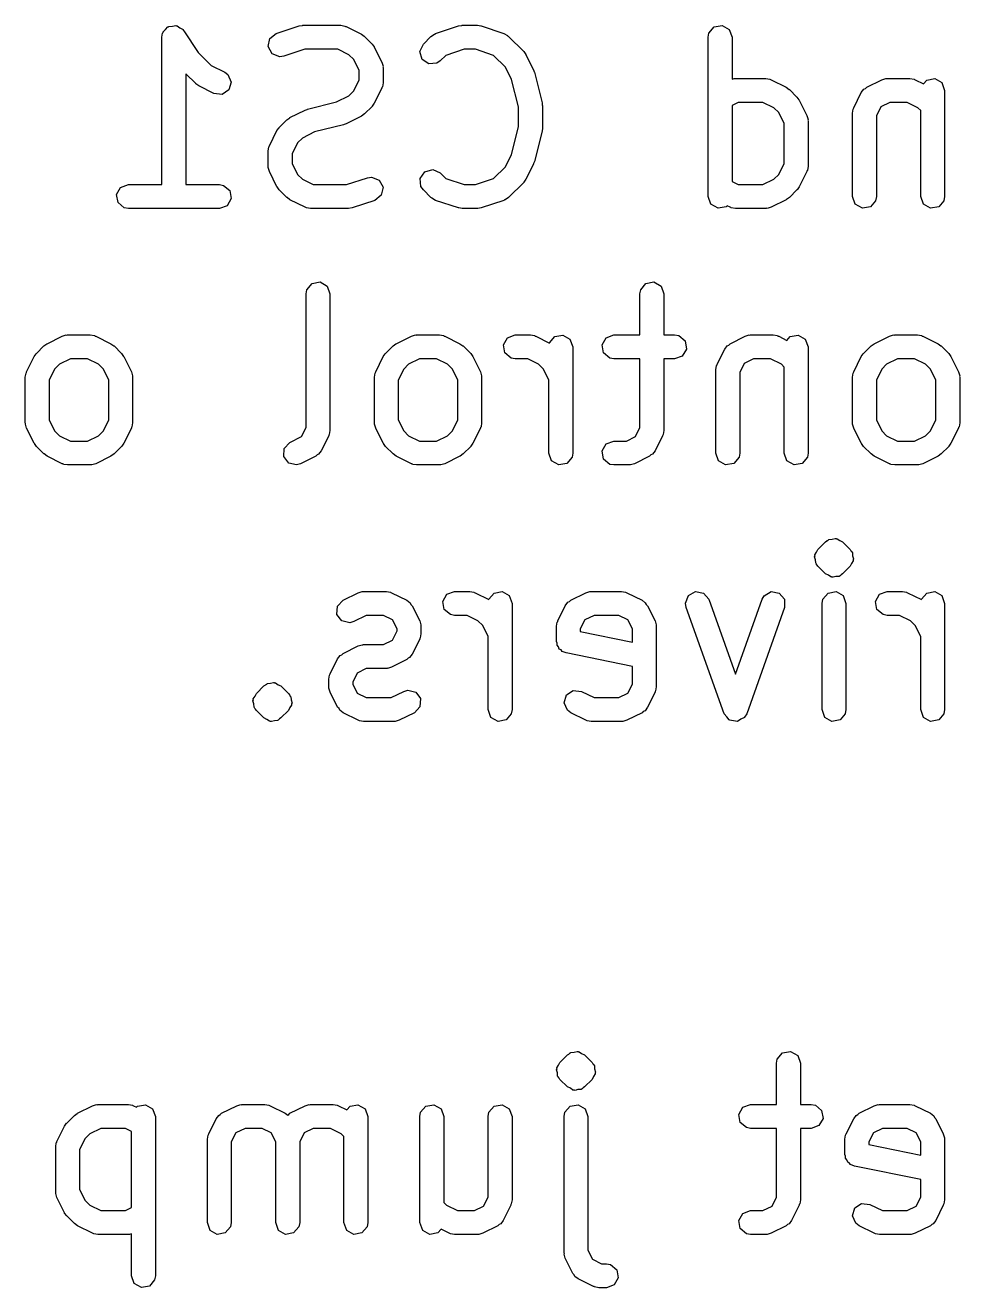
# Model space of a CAD drawing. Extents: x 127.8 to 175.4, y -127 to -66.7.
# Drawn here: x 154.22 to 160.08, y -112.84 to -104.92 of the extents above; entities that cross this region are included whole.
import ezdxf

# ---------------------------------------------------------------- set-up
doc = ezdxf.new("R2010")
doc.units = 0
doc.layers.add('BLACK', color=7, linetype='CONTINUOUS')

msp = doc.modelspace()

# ---------------------------------------------------------------- linework, layer by layer
at = {"layer": 'BLACK', "linetype": 'CONTINUOUS'}
for p, q in [((155.074, -104.993), (155.079, -104.968)), ((155.079, -104.968), (155.082, -104.964)), ((155.082, -104.96), (155.098, -104.945)), ((155.082, -104.964), (155.082, -104.96)), ((155.098, -104.945), (155.112, -104.928)), ((155.112, -104.928), (155.116, -104.928)), ((155.116, -104.928), (155.119, -104.925)), ((155.119, -104.925), (155.141, -104.923)), ((155.141, -104.923), (155.162, -104.919)), ((155.162, -104.919), (155.166, -104.922)), ((155.166, -104.922), (155.17, -104.921)), ((155.17, -104.921), (155.188, -104.934)), ((155.188, -104.934), (155.207, -104.945)), ((155.207, -104.945), (155.208, -104.949)), ((155.208, -104.949), (155.212, -104.952)), ((155.212, -104.952), (155.303, -105.088)), ((155.752, -105.002), (155.792, -104.97)), ((155.792, -104.97), (155.935, -104.922)), ((155.935, -104.922), (155.957, -104.919)), ((155.957, -104.919), (155.959, -104.918)), ((155.959, -104.918), (156.197, -104.918)), ((156.197, -104.918), (156.223, -104.923)), ((156.223, -104.923), (156.226, -104.926)), ((156.226, -104.926), (156.23, -104.926)), ((156.23, -104.926), (156.326, -104.974)), ((156.326, -104.974), (156.344, -104.987)), ((156.344, -104.987), (156.345, -104.988)), ((156.345, -104.988), (156.393, -105.036)), ((156.715, -105.036), (156.763, -104.988)), ((156.763, -104.988), (156.784, -104.973)), ((156.784, -104.973), (156.789, -104.973)), ((156.789, -104.973), (156.792, -104.97)), ((156.792, -104.97), (156.935, -104.922)), ((156.935, -104.922), (156.957, -104.919)), ((156.957, -104.919), (156.959, -104.918)), ((156.959, -104.918), (157.054, -104.918)), ((157.054, -104.918), (157.076, -104.922)), ((157.076, -104.922), (157.078, -104.922)), ((157.078, -104.922), (157.221, -104.97)), ((157.221, -104.97), (157.244, -104.982)), ((157.244, -104.982), (157.246, -104.986)), ((157.246, -104.986), (157.25, -104.988)), ((157.25, -104.988), (157.345, -105.083)), ((158.503, -104.993), (158.507, -104.968)), ((158.507, -104.968), (158.54, -104.928)), ((158.54, -104.928), (158.591, -104.919)), ((158.591, -104.919), (158.635, -104.945)), ((158.635, -104.945), (158.653, -104.993)), ((155.074, -105.918), (155.074, -104.993)), ((155.742, -105.052), (155.752, -105.002)), ((155.766, -105.097), (155.742, -105.052)), ((155.971, -105.068), (155.84, -105.112)), ((156.179, -105.068), (155.971, -105.068)), ((156.248, -105.103), (156.179, -105.068)), ((156.393, -105.036), (156.406, -105.054)), ((156.406, -105.054), (156.407, -105.055)), ((156.407, -105.055), (156.454, -105.15)), ((156.694, -105.082), (156.715, -105.036)), ((156.971, -105.068), (156.856, -105.107)), ((157.042, -105.068), (156.971, -105.068)), ((157.156, -105.107), (157.042, -105.068)), ((158.503, -105.993), (158.503, -104.993)), ((158.653, -104.993), (158.653, -105.256)), ((155.303, -105.088), (155.384, -105.17)), ((155.814, -105.116), (155.766, -105.097)), ((155.84, -105.112), (155.814, -105.116)), ((156.278, -105.133), (156.248, -105.103)), ((156.312, -105.202), (156.278, -105.133)), ((156.454, -105.15), (156.462, -105.175)), ((156.707, -105.132), (156.694, -105.082)), ((156.749, -105.161), (156.707, -105.132)), ((156.821, -105.142), (156.8, -105.157)), ((156.856, -105.107), (156.821, -105.142)), ((157.23, -105.181), (157.156, -105.107)), ((157.345, -105.083), (157.358, -105.102)), ((157.358, -105.102), (157.359, -105.103)), ((157.359, -105.103), (157.407, -105.198)), ((155.287, -105.284), (155.224, -105.222)), ((155.224, -105.222), (155.224, -105.918)), ((155.384, -105.17), (155.469, -105.212)), ((155.469, -105.212), (155.489, -105.228)), ((155.489, -105.228), (155.51, -105.275)), ((156.312, -105.261), (156.312, -105.202)), ((156.462, -105.175), (156.461, -105.18)), ((156.461, -105.18), (156.462, -105.184)), ((156.462, -105.184), (156.462, -105.279)), ((156.8, -105.157), (156.749, -105.161)), ((157.269, -105.258), (157.23, -105.181)), ((157.407, -105.198), (157.411, -105.21)), ((157.411, -105.21), (157.413, -105.213)), ((157.413, -105.213), (157.46, -105.404)), ((155.288, -105.285), (155.287, -105.284)), ((155.306, -105.299), (155.288, -105.285)), ((155.401, -105.346), (155.306, -105.299)), ((155.51, -105.275), (155.495, -105.324)), ((156.278, -105.33), (156.312, -105.261)), ((156.455, -105.308), (156.454, -105.313)), ((156.458, -105.305), (156.455, -105.308)), ((156.462, -105.279), (156.458, -105.305)), ((157.312, -105.431), (157.269, -105.258)), ((158.653, -105.256), (158.665, -105.252)), ((158.665, -105.252), (158.669, -105.253)), ((158.669, -105.253), (158.673, -105.252)), ((158.673, -105.252), (158.864, -105.252)), ((158.864, -105.252), (158.889, -105.256)), ((158.889, -105.256), (158.893, -105.259)), ((158.893, -105.259), (158.897, -105.26)), ((158.897, -105.26), (158.992, -105.307)), ((158.992, -105.307), (159.01, -105.321)), ((159.489, -105.315), (159.497, -105.307)), ((159.497, -105.307), (159.592, -105.26)), ((159.592, -105.26), (159.617, -105.252)), ((159.617, -105.252), (159.621, -105.253)), ((159.621, -105.253), (159.625, -105.252)), ((159.625, -105.252), (159.768, -105.252)), ((159.768, -105.252), (159.794, -105.256)), ((159.794, -105.256), (159.797, -105.259)), ((159.797, -105.259), (159.802, -105.26)), ((159.802, -105.26), (159.854, -105.286)), ((159.854, -105.286), (159.874, -105.262)), ((159.874, -105.262), (159.924, -105.253)), ((159.924, -105.253), (159.969, -105.278)), ((159.969, -105.278), (159.986, -105.327)), ((155.452, -105.352), (155.401, -105.346)), ((155.495, -105.324), (155.452, -105.352)), ((156.171, -105.399), (156.248, -105.36)), ((156.248, -105.36), (156.278, -105.33)), ((156.454, -105.313), (156.407, -105.408)), ((159.01, -105.321), (159.012, -105.321)), ((159.012, -105.321), (159.059, -105.369)), ((159.059, -105.369), (159.072, -105.387)), ((159.072, -105.387), (159.073, -105.388)), ((159.073, -105.388), (159.121, -105.484)), ((159.416, -105.436), (159.463, -105.341)), ((159.463, -105.341), (159.479, -105.32)), ((159.479, -105.32), (159.489, -105.315)), ((159.986, -105.327), (159.986, -105.993)), ((155.878, -105.498), (155.973, -105.45)), ((155.973, -105.45), (155.985, -105.446)), ((155.985, -105.446), (155.988, -105.444)), ((155.988, -105.444), (156.171, -105.399)), ((156.393, -105.427), (156.345, -105.475)), ((156.407, -105.408), (156.393, -105.426)), ((156.393, -105.426), (156.393, -105.427)), ((157.312, -105.556), (157.312, -105.431)), ((157.46, -105.404), (157.461, -105.419)), ((157.461, -105.419), (157.462, -105.422)), ((157.462, -105.422), (157.462, -105.565)), ((158.691, -105.402), (158.653, -105.421)), ((158.653, -105.421), (158.653, -105.899)), ((158.846, -105.402), (158.691, -105.402)), ((158.914, -105.436), (158.846, -105.402)), ((158.945, -105.466), (158.914, -105.436)), ((158.979, -105.535), (158.945, -105.466)), ((159.408, -105.47), (159.412, -105.444)), ((159.412, -105.444), (159.415, -105.44)), ((159.415, -105.44), (159.416, -105.436)), ((159.586, -105.43), (159.558, -105.487)), ((159.643, -105.402), (159.586, -105.43)), ((159.751, -105.402), (159.643, -105.402)), ((159.819, -105.436), (159.751, -105.402)), ((159.836, -105.453), (159.819, -105.436)), ((159.836, -105.993), (159.836, -105.453)), ((155.811, -105.559), (155.858, -105.512)), ((155.858, -105.512), (155.877, -105.499)), ((155.877, -105.499), (155.878, -105.498)), ((156.215, -105.542), (156.033, -105.588)), ((156.218, -105.54), (156.215, -105.542)), ((156.23, -105.537), (156.218, -105.54)), ((156.326, -105.489), (156.23, -105.537)), ((156.327, -105.488), (156.326, -105.489)), ((156.345, -105.475), (156.327, -105.488)), ((158.979, -105.785), (158.979, -105.535)), ((159.121, -105.484), (159.129, -105.509)), ((159.129, -105.509), (159.127, -105.513)), ((159.127, -105.513), (159.129, -105.517)), ((159.129, -105.517), (159.129, -105.803)), ((159.408, -105.993), (159.408, -105.47)), ((159.558, -105.487), (159.558, -105.993)), ((155.749, -105.674), (155.796, -105.579)), ((155.796, -105.579), (155.81, -105.561)), ((155.81, -105.561), (155.811, -105.559)), ((155.956, -105.626), (155.925, -105.657)), ((156.033, -105.588), (155.956, -105.626)), ((157.269, -105.729), (157.312, -105.556)), ((157.46, -105.583), (157.413, -105.773)), ((157.462, -105.565), (157.46, -105.58)), ((157.46, -105.58), (157.46, -105.583)), ((155.741, -105.708), (155.745, -105.682)), ((155.745, -105.682), (155.748, -105.679)), ((155.748, -105.679), (155.749, -105.674)), ((155.925, -105.657), (155.891, -105.725)), ((155.741, -105.803), (155.741, -105.708)), ((155.891, -105.725), (155.891, -105.785)), ((155.891, -105.785), (155.925, -105.854)), ((157.23, -105.806), (157.269, -105.729)), ((157.413, -105.773), (157.407, -105.785)), ((157.407, -105.785), (157.407, -105.789)), ((158.945, -105.854), (158.979, -105.785)), ((155.742, -105.807), (155.741, -105.803)), ((155.741, -105.811), (155.742, -105.807)), ((155.749, -105.836), (155.741, -105.811)), ((155.796, -105.932), (155.749, -105.836)), ((155.925, -105.854), (155.956, -105.884)), ((156.696, -105.879), (156.725, -105.837)), ((156.725, -105.837), (156.775, -105.823)), ((156.775, -105.823), (156.821, -105.845)), ((156.821, -105.845), (156.856, -105.88)), ((157.156, -105.88), (157.23, -105.806)), ((157.407, -105.789), (157.359, -105.884)), ((158.914, -105.884), (158.945, -105.854)), ((159.121, -105.836), (159.073, -105.932)), ((159.122, -105.832), (159.121, -105.836)), ((159.125, -105.829), (159.122, -105.832)), ((159.129, -105.803), (159.125, -105.829)), ((154.79, -105.98), (154.815, -105.936)), ((154.815, -105.936), (154.864, -105.918)), ((154.864, -105.918), (155.074, -105.918)), ((155.224, -105.918), (155.435, -105.918)), ((155.435, -105.918), (155.461, -105.923)), ((155.461, -105.923), (155.5, -105.956)), ((155.798, -105.933), (155.796, -105.932)), ((155.811, -105.951), (155.798, -105.933)), ((155.956, -105.884), (156.024, -105.918)), ((156.024, -105.918), (156.232, -105.918)), ((156.232, -105.918), (156.364, -105.875)), ((156.364, -105.875), (156.389, -105.871)), ((156.389, -105.871), (156.437, -105.89)), ((156.437, -105.89), (156.462, -105.935)), ((156.462, -105.935), (156.451, -105.985)), ((156.7, -105.93), (156.696, -105.879)), ((156.715, -105.951), (156.7, -105.93)), ((156.856, -105.88), (156.971, -105.918)), ((156.971, -105.918), (157.042, -105.918)), ((157.042, -105.918), (157.156, -105.88)), ((157.345, -105.904), (157.25, -105.999)), ((157.346, -105.902), (157.345, -105.904)), ((157.359, -105.884), (157.346, -105.902)), ((158.653, -105.899), (158.691, -105.918)), ((158.691, -105.918), (158.846, -105.918)), ((158.846, -105.918), (158.914, -105.884)), ((159.073, -105.932), (159.06, -105.95)), ((154.799, -106.031), (154.79, -105.98)), ((155.509, -106.006), (155.483, -106.051)), ((155.5, -105.956), (155.509, -106.006)), ((155.858, -105.999), (155.811, -105.951)), ((155.86, -105.999), (155.858, -105.999)), ((155.878, -106.013), (155.86, -105.999)), ((155.973, -106.06), (155.878, -106.013)), ((156.411, -106.017), (156.268, -106.065)), ((156.451, -105.985), (156.411, -106.017)), ((156.763, -105.999), (156.715, -105.951)), ((156.767, -106.001), (156.763, -105.999)), ((156.769, -106.004), (156.767, -106.001)), ((156.792, -106.017), (156.769, -106.004)), ((156.935, -106.065), (156.792, -106.017)), ((157.221, -106.017), (157.078, -106.065)), ((157.224, -106.014), (157.221, -106.017)), ((157.229, -106.014), (157.224, -106.014)), ((157.25, -105.999), (157.229, -106.014)), ((158.52, -106.042), (158.503, -105.993)), ((158.992, -106.013), (158.897, -106.06)), ((158.993, -106.012), (158.992, -106.013)), ((159.012, -105.999), (158.993, -106.012)), ((159.059, -105.951), (159.012, -105.999)), ((159.06, -105.95), (159.059, -105.951)), ((159.425, -106.042), (159.408, -105.993)), ((159.553, -106.019), (159.52, -106.058)), ((159.558, -105.993), (159.553, -106.019)), ((159.854, -106.042), (159.836, -105.993)), ((159.982, -106.019), (159.949, -106.058)), ((159.986, -105.993), (159.982, -106.019)), ((154.838, -106.064), (154.799, -106.031)), ((154.864, -106.068), (154.838, -106.064)), ((155.435, -106.068), (154.864, -106.068)), ((155.483, -106.051), (155.435, -106.068)), ((155.977, -106.061), (155.973, -106.06)), ((155.981, -106.064), (155.977, -106.061)), ((156.006, -106.068), (155.981, -106.064)), ((156.245, -106.068), (156.006, -106.068)), ((156.246, -106.068), (156.245, -106.068)), ((156.268, -106.065), (156.246, -106.068)), ((156.937, -106.064), (156.935, -106.065)), ((156.959, -106.068), (156.937, -106.064)), ((157.054, -106.068), (156.959, -106.068)), ((157.056, -106.068), (157.054, -106.068)), ((157.078, -106.065), (157.056, -106.068)), ((158.565, -106.067), (158.52, -106.042)), ((158.615, -106.058), (158.565, -106.067)), ((158.621, -106.051), (158.615, -106.058)), ((158.64, -106.06), (158.621, -106.051)), ((158.644, -106.061), (158.64, -106.06)), ((158.647, -106.064), (158.644, -106.061)), ((158.673, -106.068), (158.647, -106.064)), ((158.864, -106.068), (158.673, -106.068)), ((158.868, -106.067), (158.864, -106.068)), ((158.872, -106.068), (158.868, -106.067)), ((158.897, -106.06), (158.872, -106.068)), ((159.47, -106.067), (159.425, -106.042)), ((159.52, -106.058), (159.47, -106.067)), ((159.898, -106.067), (159.854, -106.042)), ((159.949, -106.058), (159.898, -106.067)), ((155.984, -106.578), (156.017, -106.538)), ((156.017, -106.538), (156.067, -106.529)), ((156.067, -106.529), (156.111, -106.555)), ((156.111, -106.555), (156.129, -106.603)), ((158.079, -106.578), (158.112, -106.538)), ((158.112, -106.538), (158.162, -106.529)), ((158.162, -106.529), (158.207, -106.555)), ((158.207, -106.555), (158.224, -106.603)), ((155.979, -106.603), (155.984, -106.578)), ((155.979, -107.443), (155.979, -106.603)), ((156.129, -106.603), (156.129, -107.461)), ((158.074, -106.603), (158.079, -106.578)), ((158.074, -106.862), (158.074, -106.603)), ((158.224, -106.603), (158.224, -106.862)), ((154.354, -106.917), (154.449, -106.87)), ((154.449, -106.87), (154.474, -106.862)), ((154.474, -106.862), (154.478, -106.863)), ((154.478, -106.863), (154.483, -106.862)), ((154.483, -106.862), (154.625, -106.862)), ((154.625, -106.862), (154.651, -106.866)), ((154.651, -106.866), (154.655, -106.869)), ((154.655, -106.869), (154.659, -106.87)), ((154.659, -106.87), (154.754, -106.917)), ((156.544, -106.917), (156.64, -106.87)), ((156.64, -106.87), (156.665, -106.862)), ((156.665, -106.862), (156.669, -106.863)), ((156.669, -106.863), (156.673, -106.862)), ((156.673, -106.862), (156.816, -106.862)), ((156.816, -106.862), (156.842, -106.866)), ((156.842, -106.866), (156.845, -106.869)), ((156.845, -106.869), (156.849, -106.87)), ((156.849, -106.87), (156.945, -106.917)), ((157.218, -106.924), (157.244, -106.879)), ((157.244, -106.879), (157.292, -106.862)), ((157.292, -106.862), (157.387, -106.862)), ((157.387, -106.862), (157.413, -106.866)), ((157.413, -106.866), (157.416, -106.869)), ((157.416, -106.869), (157.421, -106.87)), ((157.421, -106.87), (157.507, -106.913)), ((157.507, -106.911), (157.54, -106.872)), ((157.54, -106.872), (157.591, -106.863)), ((157.591, -106.863), (157.635, -106.888)), ((157.635, -106.888), (157.653, -106.937)), ((157.837, -106.924), (157.863, -106.879)), ((157.863, -106.879), (157.911, -106.862)), ((157.911, -106.862), (158.074, -106.862)), ((158.224, -106.862), (158.292, -106.862)), ((158.292, -106.862), (158.318, -106.866)), ((158.318, -106.866), (158.357, -106.899)), ((158.64, -106.917), (158.735, -106.87)), ((158.735, -106.87), (158.76, -106.862)), ((158.76, -106.862), (158.764, -106.863)), ((158.764, -106.863), (158.768, -106.862)), ((158.768, -106.862), (158.911, -106.862)), ((158.911, -106.862), (158.937, -106.866)), ((158.937, -106.866), (158.94, -106.869)), ((158.94, -106.869), (158.945, -106.87)), ((158.945, -106.87), (158.997, -106.896)), ((158.997, -106.896), (159.017, -106.872)), ((159.017, -106.872), (159.067, -106.863)), ((159.067, -106.863), (159.111, -106.888)), ((159.111, -106.888), (159.129, -106.937)), ((159.544, -106.917), (159.64, -106.87)), ((159.64, -106.87), (159.665, -106.862)), ((159.665, -106.862), (159.669, -106.863)), ((159.669, -106.863), (159.673, -106.862)), ((159.673, -106.862), (159.816, -106.862)), ((159.816, -106.862), (159.842, -106.866)), ((159.842, -106.866), (159.845, -106.869)), ((159.845, -106.869), (159.849, -106.87)), ((159.849, -106.87), (159.945, -106.917)), ((154.287, -106.979), (154.334, -106.931)), ((154.334, -106.931), (154.353, -106.918)), ((154.353, -106.918), (154.354, -106.917)), ((154.754, -106.917), (154.772, -106.931)), ((154.772, -106.931), (154.774, -106.931)), ((154.774, -106.931), (154.821, -106.979)), ((156.477, -106.979), (156.525, -106.931)), ((156.525, -106.931), (156.543, -106.918)), ((156.543, -106.918), (156.544, -106.917)), ((156.945, -106.917), (156.963, -106.931)), ((156.963, -106.931), (156.964, -106.931)), ((156.964, -106.931), (157.012, -106.979)), ((157.227, -106.974), (157.218, -106.924)), ((157.507, -106.913), (157.507, -106.911)), ((157.653, -106.937), (157.653, -107.603)), ((157.846, -106.974), (157.837, -106.924)), ((158.366, -106.95), (158.34, -106.994)), ((158.357, -106.899), (158.366, -106.95)), ((158.558, -107.046), (158.606, -106.951)), ((158.606, -106.951), (158.622, -106.93)), ((158.622, -106.93), (158.632, -106.925)), ((158.632, -106.925), (158.64, -106.917)), ((159.129, -106.937), (159.129, -107.603)), ((159.477, -106.979), (159.525, -106.931)), ((159.525, -106.931), (159.543, -106.918)), ((159.543, -106.918), (159.544, -106.917)), ((159.945, -106.917), (159.963, -106.931)), ((159.963, -106.931), (159.964, -106.931)), ((159.964, -106.931), (160.012, -106.979)), ((154.225, -107.094), (154.273, -106.998)), ((154.273, -106.998), (154.286, -106.98)), ((154.286, -106.98), (154.287, -106.979)), ((154.432, -107.046), (154.401, -107.076)), ((154.5, -107.012), (154.432, -107.046)), ((154.608, -107.012), (154.5, -107.012)), ((154.676, -107.046), (154.608, -107.012)), ((154.707, -107.076), (154.676, -107.046)), ((154.821, -106.979), (154.834, -106.997)), ((154.834, -106.997), (154.835, -106.998)), ((154.835, -106.998), (154.883, -107.094)), ((156.416, -107.094), (156.463, -106.998)), ((156.463, -106.998), (156.476, -106.98)), ((156.476, -106.98), (156.477, -106.979)), ((156.622, -107.046), (156.592, -107.076)), ((156.691, -107.012), (156.622, -107.046)), ((156.798, -107.012), (156.691, -107.012)), ((156.867, -107.046), (156.798, -107.012)), ((156.897, -107.076), (156.867, -107.046)), ((157.012, -106.979), (157.025, -106.997)), ((157.025, -106.997), (157.026, -106.998)), ((157.026, -106.998), (157.073, -107.094)), ((157.266, -107.007), (157.227, -106.974)), ((157.292, -107.012), (157.266, -107.007)), ((157.37, -107.012), (157.292, -107.012)), ((157.438, -107.046), (157.37, -107.012)), ((157.469, -107.076), (157.438, -107.046)), ((157.886, -107.007), (157.846, -106.974)), ((157.911, -107.012), (157.886, -107.007)), ((158.074, -107.012), (157.911, -107.012)), ((158.074, -107.443), (158.074, -107.012)), ((158.292, -107.012), (158.224, -107.012)), ((158.224, -107.012), (158.224, -107.461)), ((158.34, -106.994), (158.292, -107.012)), ((158.555, -107.054), (158.558, -107.05)), ((158.558, -107.05), (158.558, -107.046)), ((158.729, -107.04), (158.7, -107.097)), ((158.786, -107.012), (158.729, -107.04)), ((158.893, -107.012), (158.786, -107.012)), ((158.962, -107.046), (158.893, -107.012)), ((158.979, -107.063), (158.962, -107.046)), ((159.416, -107.094), (159.463, -106.998)), ((159.463, -106.998), (159.476, -106.98)), ((159.476, -106.98), (159.477, -106.979)), ((159.622, -107.046), (159.592, -107.076)), ((159.691, -107.012), (159.622, -107.046)), ((159.798, -107.012), (159.691, -107.012)), ((159.867, -107.046), (159.798, -107.012)), ((159.897, -107.076), (159.867, -107.046)), ((160.012, -106.979), (160.025, -106.997)), ((160.025, -106.997), (160.026, -106.998)), ((160.026, -106.998), (160.073, -107.094)), ((154.217, -107.127), (154.222, -107.102)), ((154.217, -107.413), (154.217, -107.127)), ((154.222, -107.102), (154.225, -107.098)), ((154.225, -107.098), (154.225, -107.094)), ((154.401, -107.076), (154.367, -107.145)), ((154.741, -107.145), (154.707, -107.076)), ((154.883, -107.094), (154.89, -107.119)), ((154.89, -107.119), (154.889, -107.123)), ((154.889, -107.123), (154.891, -107.127)), ((154.891, -107.127), (154.891, -107.413)), ((156.408, -107.127), (156.412, -107.102)), ((156.408, -107.413), (156.408, -107.127)), ((156.412, -107.102), (156.415, -107.098)), ((156.415, -107.098), (156.416, -107.094)), ((156.592, -107.076), (156.558, -107.145)), ((156.931, -107.145), (156.897, -107.076)), ((157.073, -107.094), (157.081, -107.119)), ((157.081, -107.119), (157.08, -107.123)), ((157.08, -107.123), (157.081, -107.127)), ((157.081, -107.127), (157.081, -107.413)), ((157.503, -107.145), (157.469, -107.076)), ((158.55, -107.08), (158.555, -107.054)), ((158.55, -107.603), (158.55, -107.08)), ((158.7, -107.097), (158.7, -107.603)), ((158.979, -107.603), (158.979, -107.063)), ((159.408, -107.127), (159.412, -107.102)), ((159.408, -107.413), (159.408, -107.127)), ((159.412, -107.102), (159.415, -107.098)), ((159.415, -107.098), (159.416, -107.094)), ((159.592, -107.076), (159.558, -107.145)), ((159.931, -107.145), (159.897, -107.076)), ((160.073, -107.094), (160.081, -107.119)), ((160.081, -107.119), (160.08, -107.123)), ((160.08, -107.123), (160.081, -107.127)), ((160.081, -107.127), (160.081, -107.413)), ((154.367, -107.145), (154.367, -107.395)), ((154.741, -107.395), (154.741, -107.145)), ((156.558, -107.145), (156.558, -107.395)), ((156.931, -107.395), (156.931, -107.145)), ((157.503, -107.603), (157.503, -107.145)), ((159.558, -107.145), (159.558, -107.395)), ((159.931, -107.395), (159.931, -107.145)), ((154.219, -107.417), (154.217, -107.413)), ((154.218, -107.421), (154.219, -107.417)), ((154.225, -107.446), (154.218, -107.421)), ((154.273, -107.542), (154.225, -107.446)), ((154.367, -107.395), (154.401, -107.464)), ((154.707, -107.464), (154.741, -107.395)), ((154.883, -107.446), (154.835, -107.542)), ((154.884, -107.442), (154.883, -107.446)), ((154.886, -107.439), (154.884, -107.442)), ((154.891, -107.413), (154.886, -107.439)), ((155.951, -107.5), (155.979, -107.443)), ((156.409, -107.417), (156.408, -107.413)), ((156.408, -107.421), (156.409, -107.417)), ((156.416, -107.446), (156.408, -107.421)), ((156.463, -107.542), (156.416, -107.446)), ((156.558, -107.395), (156.592, -107.464)), ((156.897, -107.464), (156.931, -107.395)), ((157.073, -107.446), (157.026, -107.542)), ((157.074, -107.442), (157.073, -107.446)), ((157.077, -107.439), (157.074, -107.442)), ((157.081, -107.413), (157.077, -107.439)), ((158.046, -107.5), (158.074, -107.443)), ((159.409, -107.417), (159.408, -107.413)), ((159.408, -107.421), (159.409, -107.417)), ((159.416, -107.446), (159.408, -107.421)), ((159.463, -107.542), (159.416, -107.446)), ((159.558, -107.395), (159.592, -107.464)), ((159.897, -107.464), (159.931, -107.395)), ((160.073, -107.446), (160.026, -107.542)), ((160.074, -107.442), (160.073, -107.446)), ((160.077, -107.439), (160.074, -107.442)), ((160.081, -107.413), (160.077, -107.439)), ((154.401, -107.464), (154.432, -107.494)), ((154.432, -107.494), (154.5, -107.528)), ((154.5, -107.528), (154.608, -107.528)), ((154.608, -107.528), (154.676, -107.494)), ((154.676, -107.494), (154.707, -107.464)), ((155.878, -107.536), (155.951, -107.5)), ((156.121, -107.494), (156.073, -107.589)), ((156.122, -107.49), (156.121, -107.494)), ((156.125, -107.486), (156.122, -107.49)), ((156.129, -107.461), (156.125, -107.486)), ((156.592, -107.464), (156.622, -107.494)), ((156.622, -107.494), (156.691, -107.528)), ((156.691, -107.528), (156.798, -107.528)), ((156.798, -107.528), (156.867, -107.494)), ((156.867, -107.494), (156.897, -107.464)), ((157.863, -107.546), (157.911, -107.528)), ((157.911, -107.528), (157.989, -107.528)), ((157.989, -107.528), (158.046, -107.5)), ((158.216, -107.494), (158.169, -107.589)), ((158.217, -107.49), (158.216, -107.494)), ((158.22, -107.486), (158.217, -107.49)), ((158.224, -107.461), (158.22, -107.486)), ((159.592, -107.464), (159.622, -107.494)), ((159.622, -107.494), (159.691, -107.528)), ((159.691, -107.528), (159.798, -107.528)), ((159.798, -107.528), (159.867, -107.494)), ((159.867, -107.494), (159.897, -107.464)), ((154.274, -107.543), (154.273, -107.542)), ((154.287, -107.561), (154.274, -107.543)), ((154.334, -107.609), (154.287, -107.561)), ((154.821, -107.561), (154.774, -107.609)), ((154.822, -107.56), (154.821, -107.561)), ((154.835, -107.542), (154.822, -107.56)), ((155.839, -107.625), (155.842, -107.574)), ((155.842, -107.574), (155.878, -107.536)), ((156.073, -107.589), (156.058, -107.61)), ((156.464, -107.543), (156.463, -107.542)), ((156.477, -107.561), (156.464, -107.543)), ((156.525, -107.609), (156.477, -107.561)), ((157.012, -107.561), (156.964, -107.609)), ((157.013, -107.56), (157.012, -107.561)), ((157.026, -107.542), (157.013, -107.56)), ((157.52, -107.652), (157.503, -107.603)), ((157.653, -107.603), (157.648, -107.629)), ((157.837, -107.59), (157.863, -107.546)), ((157.846, -107.641), (157.837, -107.59)), ((158.169, -107.589), (158.153, -107.61)), ((158.568, -107.652), (158.55, -107.603)), ((158.7, -107.603), (158.696, -107.629)), ((158.997, -107.652), (158.979, -107.603)), ((159.129, -107.603), (159.125, -107.629)), ((159.464, -107.543), (159.463, -107.542)), ((159.477, -107.561), (159.464, -107.543)), ((159.525, -107.609), (159.477, -107.561)), ((160.012, -107.561), (159.964, -107.609)), ((160.013, -107.56), (160.012, -107.561)), ((160.026, -107.542), (160.013, -107.56)), ((154.336, -107.609), (154.334, -107.609)), ((154.354, -107.623), (154.336, -107.609)), ((154.449, -107.67), (154.354, -107.623)), ((154.454, -107.671), (154.449, -107.67)), ((154.457, -107.674), (154.454, -107.671)), ((154.483, -107.678), (154.457, -107.674)), ((154.625, -107.678), (154.483, -107.678)), ((154.63, -107.677), (154.625, -107.678)), ((154.634, -107.678), (154.63, -107.677)), ((154.659, -107.67), (154.634, -107.678)), ((154.754, -107.623), (154.659, -107.67)), ((154.755, -107.622), (154.754, -107.623)), ((154.774, -107.609), (154.755, -107.622)), ((155.87, -107.666), (155.839, -107.625)), ((155.92, -107.678), (155.87, -107.666)), ((155.945, -107.67), (155.92, -107.678)), ((156.04, -107.623), (155.945, -107.67)), ((156.048, -107.615), (156.04, -107.623)), ((156.058, -107.61), (156.048, -107.615)), ((156.526, -107.609), (156.525, -107.609)), ((156.544, -107.623), (156.526, -107.609)), ((156.64, -107.67), (156.544, -107.623)), ((156.644, -107.671), (156.64, -107.67)), ((156.647, -107.674), (156.644, -107.671)), ((156.673, -107.678), (156.647, -107.674)), ((156.816, -107.678), (156.673, -107.678)), ((156.82, -107.677), (156.816, -107.678)), ((156.825, -107.678), (156.82, -107.677)), ((156.849, -107.67), (156.825, -107.678)), ((156.945, -107.623), (156.849, -107.67)), ((156.946, -107.622), (156.945, -107.623)), ((156.964, -107.609), (156.946, -107.622)), ((157.565, -107.677), (157.52, -107.652)), ((157.615, -107.668), (157.565, -107.677)), ((157.648, -107.629), (157.615, -107.668)), ((157.886, -107.674), (157.846, -107.641)), ((157.911, -107.678), (157.886, -107.674)), ((158.006, -107.678), (157.911, -107.678)), ((158.011, -107.677), (158.006, -107.678)), ((158.015, -107.678), (158.011, -107.677)), ((158.04, -107.67), (158.015, -107.678)), ((158.135, -107.623), (158.04, -107.67)), ((158.143, -107.615), (158.135, -107.623)), ((158.153, -107.61), (158.143, -107.615)), ((158.612, -107.677), (158.568, -107.652)), ((158.663, -107.668), (158.612, -107.677)), ((158.696, -107.629), (158.663, -107.668)), ((159.041, -107.677), (158.997, -107.652)), ((159.092, -107.668), (159.041, -107.677)), ((159.125, -107.629), (159.092, -107.668)), ((159.526, -107.609), (159.525, -107.609)), ((159.544, -107.623), (159.526, -107.609)), ((159.64, -107.67), (159.544, -107.623)), ((159.644, -107.671), (159.64, -107.67)), ((159.647, -107.674), (159.644, -107.671)), ((159.673, -107.678), (159.647, -107.674)), ((159.816, -107.678), (159.673, -107.678)), ((159.82, -107.677), (159.816, -107.678)), ((159.825, -107.678), (159.82, -107.677)), ((159.849, -107.67), (159.825, -107.678)), ((159.945, -107.623), (159.849, -107.67)), ((159.946, -107.622), (159.945, -107.623)), ((159.964, -107.609), (159.946, -107.622)), ((159.191, -108.208), (159.239, -108.16)), ((159.239, -108.16), (159.247, -108.155)), ((159.247, -108.155), (159.249, -108.152)), ((159.249, -108.152), (159.252, -108.151)), ((159.252, -108.151), (159.253, -108.151)), ((159.253, -108.151), (159.255, -108.148)), ((159.255, -108.148), (159.257, -108.148)), ((159.257, -108.148), (159.26, -108.145)), ((159.26, -108.145), (159.28, -108.144)), ((159.28, -108.144), (159.299, -108.139)), ((159.299, -108.139), (159.302, -108.14)), ((159.302, -108.14), (159.305, -108.139)), ((159.305, -108.139), (159.308, -108.141)), ((159.308, -108.141), (159.312, -108.141)), ((159.312, -108.141), (159.328, -108.152)), ((159.328, -108.152), (159.345, -108.16)), ((159.345, -108.16), (159.393, -108.208)), ((159.172, -108.242), (159.183, -108.226)), ((159.183, -108.226), (159.191, -108.208)), ((159.393, -108.208), (159.398, -108.216)), ((159.398, -108.216), (159.401, -108.218)), ((159.401, -108.218), (159.402, -108.221)), ((159.402, -108.221), (159.408, -108.229)), ((159.408, -108.229), (159.409, -108.249)), ((159.17, -108.254), (159.173, -108.248)), ((159.175, -108.273), (159.17, -108.254)), ((159.173, -108.248), (159.172, -108.242)), ((159.177, -108.293), (159.175, -108.273)), ((159.182, -108.301), (159.177, -108.293)), ((159.183, -108.304), (159.182, -108.301)), ((159.186, -108.306), (159.183, -108.304)), ((159.191, -108.314), (159.186, -108.306)), ((159.239, -108.362), (159.191, -108.314)), ((159.393, -108.314), (159.345, -108.362)), ((159.401, -108.296), (159.393, -108.314)), ((159.412, -108.28), (159.401, -108.296)), ((159.409, -108.249), (159.414, -108.268)), ((159.414, -108.268), (159.412, -108.274)), ((159.412, -108.274), (159.412, -108.28)), ((159.257, -108.37), (159.239, -108.362)), ((159.273, -108.381), (159.257, -108.37)), ((159.276, -108.381), (159.273, -108.381)), ((159.279, -108.382), (159.276, -108.381)), ((159.282, -108.382), (159.279, -108.382)), ((159.286, -108.383), (159.282, -108.382)), ((159.304, -108.378), (159.286, -108.383)), ((159.324, -108.377), (159.304, -108.378)), ((159.328, -108.374), (159.324, -108.377)), ((159.33, -108.374), (159.328, -108.374)), ((159.332, -108.371), (159.33, -108.374)), ((159.335, -108.37), (159.332, -108.371)), ((159.332, -108.371), (159.332, -108.371)), ((159.337, -108.367), (159.335, -108.37)), ((159.345, -108.362), (159.337, -108.367)), ((156.306, -108.48), (156.331, -108.472)), ((156.331, -108.472), (156.336, -108.473)), ((156.336, -108.473), (156.34, -108.472)), ((156.34, -108.472), (156.483, -108.472)), ((156.483, -108.472), (156.508, -108.476)), ((156.508, -108.476), (156.512, -108.479)), ((156.512, -108.479), (156.516, -108.48)), ((156.863, -108.489), (156.911, -108.472)), ((156.911, -108.472), (157.006, -108.472)), ((157.006, -108.472), (157.032, -108.476)), ((157.032, -108.476), (157.035, -108.479)), ((157.035, -108.479), (157.04, -108.48)), ((157.159, -108.482), (157.21, -108.473)), ((157.21, -108.473), (157.254, -108.498)), ((157.735, -108.48), (157.76, -108.472)), ((157.76, -108.472), (157.764, -108.473)), ((157.764, -108.473), (157.768, -108.472)), ((157.768, -108.472), (157.959, -108.472)), ((157.959, -108.472), (157.984, -108.476)), ((157.984, -108.476), (157.988, -108.479)), ((157.988, -108.479), (157.992, -108.48)), ((158.378, -108.498), (158.422, -108.473)), ((158.422, -108.473), (158.473, -108.482)), ((158.853, -108.499), (158.898, -108.473)), ((158.898, -108.473), (158.948, -108.482)), ((159.255, -108.482), (159.305, -108.473)), ((159.305, -108.473), (159.35, -108.498)), ((159.577, -108.489), (159.625, -108.472)), ((159.625, -108.472), (159.721, -108.472)), ((159.721, -108.472), (159.746, -108.476)), ((159.746, -108.476), (159.75, -108.479)), ((159.75, -108.479), (159.754, -108.48)), ((159.874, -108.482), (159.924, -108.473)), ((159.924, -108.473), (159.969, -108.498)), ((156.176, -108.564), (156.211, -108.527)), ((156.211, -108.527), (156.306, -108.48)), ((156.516, -108.48), (156.611, -108.527)), ((156.611, -108.527), (156.632, -108.543)), ((156.632, -108.543), (156.637, -108.553)), ((156.637, -108.553), (156.645, -108.561)), ((156.837, -108.534), (156.863, -108.489)), ((156.846, -108.584), (156.837, -108.534)), ((157.04, -108.48), (157.126, -108.523)), ((157.126, -108.521), (157.159, -108.482)), ((157.126, -108.523), (157.126, -108.521)), ((157.254, -108.498), (157.272, -108.547)), ((157.272, -108.547), (157.272, -109.213)), ((157.606, -108.561), (157.622, -108.54)), ((157.622, -108.54), (157.632, -108.535)), ((157.632, -108.535), (157.64, -108.527)), ((157.64, -108.527), (157.735, -108.48)), ((157.992, -108.48), (158.088, -108.527)), ((158.088, -108.527), (158.108, -108.543)), ((158.108, -108.543), (158.113, -108.553)), ((158.113, -108.553), (158.121, -108.561)), ((158.36, -108.546), (158.378, -108.498)), ((158.364, -108.572), (158.36, -108.546)), ((158.473, -108.482), (158.506, -108.521)), ((158.506, -108.521), (158.673, -108.99)), ((158.673, -108.99), (158.841, -108.521)), ((158.841, -108.521), (158.853, -108.499)), ((158.948, -108.482), (158.981, -108.521)), ((158.981, -108.521), (158.982, -108.572)), ((159.217, -108.547), (159.222, -108.521)), ((159.217, -109.213), (159.217, -108.547)), ((159.222, -108.521), (159.255, -108.482)), ((159.35, -108.498), (159.367, -108.547)), ((159.367, -108.547), (159.367, -109.213)), ((159.552, -108.534), (159.577, -108.489)), ((159.561, -108.584), (159.552, -108.534)), ((159.754, -108.48), (159.84, -108.523)), ((159.84, -108.523), (159.841, -108.521)), ((159.841, -108.521), (159.874, -108.482)), ((159.969, -108.498), (159.986, -108.547)), ((159.986, -108.547), (159.986, -109.213)), ((156.173, -108.616), (156.176, -108.564)), ((156.203, -108.657), (156.173, -108.616)), ((156.357, -108.622), (156.278, -108.661)), ((156.465, -108.622), (156.357, -108.622)), ((156.522, -108.65), (156.465, -108.622)), ((156.645, -108.561), (156.693, -108.656)), ((156.886, -108.617), (156.846, -108.584)), ((156.911, -108.622), (156.886, -108.617)), ((156.989, -108.622), (156.911, -108.622)), ((157.057, -108.656), (156.989, -108.622)), ((157.558, -108.656), (157.606, -108.561)), ((157.786, -108.622), (157.729, -108.65)), ((157.941, -108.622), (157.786, -108.622)), ((157.998, -108.65), (157.941, -108.622)), ((158.121, -108.561), (158.169, -108.656)), ((158.602, -109.239), (158.364, -108.572)), ((158.982, -108.572), (158.744, -109.239)), ((159.6, -108.617), (159.561, -108.584)), ((159.625, -108.622), (159.6, -108.617)), ((159.703, -108.622), (159.625, -108.622)), ((159.772, -108.656), (159.703, -108.622)), ((156.253, -108.669), (156.203, -108.657)), ((156.278, -108.661), (156.253, -108.669)), ((156.55, -108.707), (156.522, -108.65)), ((156.55, -108.719), (156.55, -108.707)), ((156.693, -108.656), (156.7, -108.681)), ((156.7, -108.681), (156.699, -108.685)), ((156.699, -108.685), (156.7, -108.69)), ((156.7, -108.69), (156.7, -108.737)), ((157.088, -108.686), (157.057, -108.656)), ((157.122, -108.755), (157.088, -108.686)), ((157.55, -108.69), (157.555, -108.664)), ((157.55, -108.785), (157.55, -108.69)), ((157.555, -108.664), (157.558, -108.66)), ((157.558, -108.66), (157.558, -108.656)), ((157.729, -108.65), (157.7, -108.707)), ((157.7, -108.707), (157.7, -108.723)), ((158.027, -108.707), (157.998, -108.65)), ((158.027, -108.789), (158.027, -108.707)), ((158.169, -108.656), (158.176, -108.681)), ((158.176, -108.681), (158.175, -108.685)), ((158.175, -108.685), (158.177, -108.69)), ((158.177, -108.69), (158.177, -109.071)), ((159.802, -108.686), (159.772, -108.656)), ((159.836, -108.755), (159.802, -108.686)), ((156.465, -108.805), (156.522, -108.777)), ((156.522, -108.777), (156.55, -108.719)), ((156.693, -108.771), (156.645, -108.866)), ((156.696, -108.763), (156.693, -108.766)), ((156.693, -108.766), (156.693, -108.771)), ((156.7, -108.737), (156.696, -108.763)), ((157.122, -109.213), (157.122, -108.755)), ((157.555, -108.796), (157.55, -108.785)), ((157.554, -108.809), (157.555, -108.796)), ((157.7, -108.723), (158.027, -108.789)), ((159.836, -109.213), (159.836, -108.755)), ((156.177, -108.894), (156.193, -108.873)), ((156.193, -108.873), (156.203, -108.869)), ((156.203, -108.869), (156.211, -108.861)), ((156.211, -108.861), (156.306, -108.813)), ((156.306, -108.813), (156.331, -108.806)), ((156.331, -108.806), (156.336, -108.807)), ((156.336, -108.807), (156.34, -108.805)), ((156.34, -108.805), (156.465, -108.805)), ((156.645, -108.866), (156.629, -108.887)), ((157.563, -108.82), (157.554, -108.809)), ((157.568, -108.833), (157.563, -108.82)), ((157.579, -108.839), (157.568, -108.833)), ((157.586, -108.849), (157.579, -108.839)), ((157.611, -108.858), (157.586, -108.849)), ((158.027, -108.942), (157.611, -108.858)), ((156.13, -108.989), (156.177, -108.894)), ((156.487, -108.953), (156.483, -108.955)), ((156.491, -108.955), (156.487, -108.953)), ((156.516, -108.947), (156.491, -108.955)), ((156.611, -108.899), (156.516, -108.947)), ((156.619, -108.891), (156.611, -108.899)), ((156.629, -108.887), (156.619, -108.891)), ((158.027, -109.053), (158.027, -108.942)), ((156.122, -109.023), (156.126, -108.997)), ((156.122, -109.071), (156.122, -109.023)), ((156.126, -108.997), (156.129, -108.994)), ((156.129, -108.994), (156.13, -108.989)), ((156.3, -108.984), (156.272, -109.041)), ((156.357, -108.955), (156.3, -108.984)), ((156.483, -108.955), (156.357, -108.955)), ((155.659, -109.13), (155.668, -109.113)), ((155.668, -109.113), (155.715, -109.065)), ((155.715, -109.065), (155.723, -109.059)), ((155.723, -109.059), (155.725, -109.057)), ((155.725, -109.057), (155.729, -109.056)), ((155.729, -109.056), (155.731, -109.053)), ((155.729, -109.056), (155.729, -109.056)), ((155.731, -109.053), (155.733, -109.053)), ((155.733, -109.053), (155.737, -109.05)), ((155.737, -109.05), (155.756, -109.048)), ((155.756, -109.048), (155.775, -109.043)), ((155.775, -109.043), (155.778, -109.045)), ((155.778, -109.045), (155.781, -109.044)), ((155.781, -109.044), (155.784, -109.046)), ((155.784, -109.046), (155.788, -109.046)), ((155.788, -109.046), (155.804, -109.057)), ((155.804, -109.057), (155.821, -109.065)), ((155.821, -109.065), (155.869, -109.113)), ((155.869, -109.113), (155.875, -109.121)), ((156.123, -109.075), (156.122, -109.071)), ((156.122, -109.079), (156.123, -109.075)), ((156.13, -109.104), (156.122, -109.079)), ((156.177, -109.199), (156.13, -109.104)), ((156.272, -109.041), (156.272, -109.053)), ((156.272, -109.053), (156.3, -109.11)), ((156.3, -109.11), (156.357, -109.138)), ((156.513, -109.138), (156.592, -109.099)), ((156.592, -109.099), (156.617, -109.091)), ((156.617, -109.091), (156.667, -109.103)), ((156.667, -109.103), (156.697, -109.144)), ((157.613, -109.121), (157.656, -109.093)), ((157.656, -109.093), (157.707, -109.099)), ((157.707, -109.099), (157.786, -109.138)), ((157.941, -109.138), (157.998, -109.11)), ((157.998, -109.11), (158.027, -109.053)), ((158.169, -109.104), (158.121, -109.199)), ((158.172, -109.096), (158.169, -109.1)), ((158.169, -109.1), (158.169, -109.104)), ((158.177, -109.071), (158.172, -109.096)), ((155.646, -109.159), (155.649, -109.153)), ((155.651, -109.178), (155.646, -109.159)), ((155.648, -109.146), (155.659, -109.13)), ((155.649, -109.153), (155.648, -109.146)), ((155.653, -109.197), (155.651, -109.178)), ((155.875, -109.121), (155.877, -109.123)), ((155.877, -109.123), (155.878, -109.126)), ((155.888, -109.185), (155.877, -109.201)), ((155.878, -109.126), (155.884, -109.134)), ((155.884, -109.134), (155.886, -109.153)), ((155.886, -109.153), (155.891, -109.172)), ((155.891, -109.172), (155.888, -109.178)), ((155.888, -109.178), (155.888, -109.185)), ((156.357, -109.138), (156.513, -109.138)), ((156.697, -109.144), (156.694, -109.196)), ((157.598, -109.17), (157.613, -109.121)), ((157.619, -109.217), (157.598, -109.17)), ((157.786, -109.138), (157.941, -109.138)), ((155.658, -109.206), (155.653, -109.197)), ((155.659, -109.209), (155.658, -109.206)), ((155.662, -109.211), (155.659, -109.209)), ((155.668, -109.219), (155.662, -109.211)), ((155.715, -109.266), (155.668, -109.219)), ((155.733, -109.275), (155.715, -109.266)), ((155.821, -109.266), (155.813, -109.272)), ((155.869, -109.219), (155.821, -109.266)), ((155.877, -109.201), (155.869, -109.219)), ((156.186, -109.207), (156.177, -109.199)), ((156.19, -109.217), (156.186, -109.207)), ((156.211, -109.233), (156.19, -109.217)), ((156.306, -109.28), (156.211, -109.233)), ((156.659, -109.233), (156.564, -109.28)), ((156.694, -109.196), (156.659, -109.233)), ((157.139, -109.262), (157.122, -109.213)), ((157.184, -109.287), (157.139, -109.262)), ((157.267, -109.239), (157.234, -109.278)), ((157.272, -109.213), (157.267, -109.239)), ((157.64, -109.233), (157.619, -109.217)), ((157.735, -109.28), (157.64, -109.233)), ((158.088, -109.233), (157.992, -109.28)), ((158.095, -109.225), (158.088, -109.233)), ((158.106, -109.22), (158.095, -109.225)), ((158.121, -109.199), (158.106, -109.22)), ((158.603, -109.239), (158.602, -109.239)), ((158.619, -109.259), (158.603, -109.239)), ((158.603, -109.239), (158.603, -109.239)), ((158.635, -109.278), (158.619, -109.259)), ((158.73, -109.262), (158.708, -109.274)), ((158.731, -109.261), (158.73, -109.261)), ((158.73, -109.261), (158.73, -109.262)), ((158.744, -109.239), (158.731, -109.261)), ((159.235, -109.262), (159.217, -109.213)), ((159.279, -109.287), (159.235, -109.262)), ((159.363, -109.239), (159.33, -109.278)), ((159.367, -109.213), (159.363, -109.239)), ((159.854, -109.262), (159.836, -109.213)), ((159.898, -109.287), (159.854, -109.262)), ((159.982, -109.239), (159.949, -109.278)), ((159.986, -109.213), (159.982, -109.239)), ((155.749, -109.286), (155.733, -109.275)), ((155.752, -109.286), (155.749, -109.286)), ((155.755, -109.287), (155.752, -109.286)), ((155.759, -109.287), (155.755, -109.287)), ((155.762, -109.288), (155.759, -109.287)), ((155.781, -109.283), (155.762, -109.288)), ((155.8, -109.281), (155.781, -109.283)), ((155.804, -109.279), (155.8, -109.281)), ((155.806, -109.278), (155.804, -109.279)), ((155.808, -109.276), (155.806, -109.278)), ((155.811, -109.275), (155.808, -109.276)), ((155.808, -109.276), (155.808, -109.276)), ((155.813, -109.272), (155.811, -109.275)), ((156.311, -109.281), (156.306, -109.28)), ((156.314, -109.284), (156.311, -109.281)), ((156.34, -109.288), (156.314, -109.284)), ((156.53, -109.288), (156.34, -109.288)), ((156.534, -109.287), (156.53, -109.288)), ((156.539, -109.288), (156.534, -109.287)), ((156.564, -109.28), (156.539, -109.288)), ((157.234, -109.278), (157.184, -109.287)), ((157.739, -109.281), (157.735, -109.28)), ((157.743, -109.284), (157.739, -109.281)), ((157.768, -109.288), (157.743, -109.284)), ((157.959, -109.288), (157.768, -109.288)), ((157.963, -109.287), (157.959, -109.288)), ((157.967, -109.288), (157.963, -109.287)), ((157.992, -109.28), (157.967, -109.288)), ((158.636, -109.278), (158.635, -109.278)), ((158.636, -109.279), (158.636, -109.278)), ((158.661, -109.283), (158.636, -109.279)), ((158.686, -109.287), (158.661, -109.283)), ((158.687, -109.287), (158.686, -109.287)), ((158.686, -109.287), (158.686, -109.287)), ((158.708, -109.274), (158.687, -109.287)), ((159.33, -109.278), (159.279, -109.287)), ((159.949, -109.278), (159.898, -109.287)), ((157.572, -111.428), (157.62, -111.38)), ((157.62, -111.38), (157.628, -111.375)), ((157.628, -111.375), (157.63, -111.372)), ((157.63, -111.372), (157.633, -111.371)), ((157.633, -111.371), (157.636, -111.368)), ((157.633, -111.371), (157.633, -111.371)), ((157.636, -111.368), (157.638, -111.368)), ((157.638, -111.368), (157.641, -111.365)), ((157.641, -111.365), (157.661, -111.364)), ((157.661, -111.364), (157.68, -111.359)), ((157.68, -111.359), (157.683, -111.36)), ((157.683, -111.36), (157.686, -111.359)), ((157.686, -111.359), (157.689, -111.361)), ((157.689, -111.361), (157.692, -111.361)), ((157.692, -111.361), (157.708, -111.372)), ((157.708, -111.372), (157.726, -111.38)), ((157.726, -111.38), (157.774, -111.428)), ((158.931, -111.433), (158.936, -111.408)), ((158.936, -111.408), (158.969, -111.368)), ((158.969, -111.368), (159.019, -111.359)), ((159.019, -111.359), (159.064, -111.385)), ((159.064, -111.385), (159.081, -111.433)), ((157.551, -111.474), (157.554, -111.468)), ((157.556, -111.493), (157.551, -111.474)), ((157.553, -111.462), (157.564, -111.446)), ((157.554, -111.468), (157.553, -111.462)), ((157.564, -111.446), (157.572, -111.428)), ((157.774, -111.428), (157.779, -111.436)), ((157.779, -111.436), (157.782, -111.438)), ((157.782, -111.438), (157.783, -111.441)), ((157.783, -111.441), (157.789, -111.449)), ((157.789, -111.449), (157.79, -111.469)), ((157.79, -111.469), (157.795, -111.488)), ((157.795, -111.488), (157.793, -111.494)), ((158.931, -111.692), (158.931, -111.433)), ((159.081, -111.433), (159.081, -111.692)), ((157.557, -111.513), (157.556, -111.493)), ((157.563, -111.521), (157.557, -111.513)), ((157.564, -111.524), (157.563, -111.521)), ((157.567, -111.526), (157.564, -111.524)), ((157.572, -111.534), (157.567, -111.526)), ((157.62, -111.582), (157.572, -111.534)), ((157.774, -111.534), (157.726, -111.582)), ((157.782, -111.516), (157.774, -111.534)), ((157.793, -111.5), (157.782, -111.516)), ((157.793, -111.494), (157.793, -111.5)), ((157.638, -111.59), (157.62, -111.582)), ((157.654, -111.601), (157.638, -111.59)), ((157.657, -111.601), (157.654, -111.601)), ((157.66, -111.602), (157.657, -111.601)), ((157.663, -111.602), (157.66, -111.602)), ((157.667, -111.603), (157.663, -111.602)), ((157.685, -111.598), (157.667, -111.603)), ((157.705, -111.597), (157.685, -111.598)), ((157.709, -111.594), (157.705, -111.597)), ((157.711, -111.594), (157.709, -111.594)), ((157.713, -111.591), (157.711, -111.594)), ((157.716, -111.59), (157.713, -111.591)), ((157.713, -111.591), (157.713, -111.591)), ((157.718, -111.587), (157.716, -111.59)), ((157.726, -111.582), (157.718, -111.587)), ((154.544, -111.747), (154.64, -111.7)), ((154.64, -111.7), (154.665, -111.692)), ((154.665, -111.692), (154.669, -111.693)), ((154.669, -111.693), (154.673, -111.692)), ((154.673, -111.692), (154.864, -111.692)), ((154.864, -111.692), (154.889, -111.696)), ((154.889, -111.696), (154.893, -111.699)), ((154.893, -111.699), (154.897, -111.7)), ((154.897, -111.7), (154.915, -111.709)), ((154.915, -111.709), (154.921, -111.702)), ((154.921, -111.702), (154.972, -111.693)), ((154.972, -111.693), (155.016, -111.718)), ((155.016, -111.718), (155.034, -111.767)), ((155.449, -111.747), (155.544, -111.7)), ((155.544, -111.7), (155.569, -111.692)), ((155.569, -111.692), (155.574, -111.693)), ((155.574, -111.693), (155.578, -111.692)), ((155.578, -111.692), (155.721, -111.692)), ((155.721, -111.692), (155.746, -111.696)), ((155.746, -111.696), (155.75, -111.699)), ((155.75, -111.699), (155.754, -111.7)), ((155.754, -111.7), (155.849, -111.747)), ((155.878, -111.747), (155.973, -111.7)), ((155.973, -111.7), (155.998, -111.692)), ((155.998, -111.692), (156.002, -111.693)), ((156.002, -111.693), (156.006, -111.692)), ((156.006, -111.692), (156.149, -111.692)), ((156.149, -111.692), (156.175, -111.696)), ((156.175, -111.696), (156.178, -111.699)), ((156.178, -111.699), (156.183, -111.7)), ((156.183, -111.7), (156.235, -111.726)), ((156.235, -111.726), (156.255, -111.702)), ((156.255, -111.702), (156.305, -111.693)), ((156.305, -111.693), (156.35, -111.718)), ((156.35, -111.718), (156.367, -111.767)), ((156.698, -111.741), (156.731, -111.702)), ((156.731, -111.702), (156.781, -111.693)), ((156.781, -111.693), (156.826, -111.718)), ((156.826, -111.718), (156.843, -111.767)), ((157.126, -111.741), (157.159, -111.702)), ((157.159, -111.702), (157.21, -111.693)), ((157.21, -111.693), (157.254, -111.718)), ((157.254, -111.718), (157.272, -111.767)), ((157.603, -111.741), (157.636, -111.702)), ((157.636, -111.702), (157.686, -111.693)), ((157.686, -111.693), (157.731, -111.718)), ((157.731, -111.718), (157.748, -111.767)), ((158.694, -111.754), (158.72, -111.709)), ((158.72, -111.709), (158.768, -111.692)), ((158.768, -111.692), (158.931, -111.692)), ((159.081, -111.692), (159.149, -111.692)), ((159.149, -111.692), (159.175, -111.696)), ((159.175, -111.696), (159.214, -111.729)), ((159.449, -111.747), (159.544, -111.7)), ((159.544, -111.7), (159.569, -111.692)), ((159.569, -111.692), (159.574, -111.693)), ((159.574, -111.693), (159.578, -111.692)), ((159.578, -111.692), (159.768, -111.692)), ((159.768, -111.692), (159.794, -111.696)), ((159.794, -111.696), (159.797, -111.699)), ((159.797, -111.699), (159.802, -111.7)), ((159.802, -111.7), (159.897, -111.747)), ((154.477, -111.809), (154.525, -111.761)), ((154.525, -111.761), (154.543, -111.748)), ((154.543, -111.748), (154.544, -111.747)), ((155.034, -111.767), (155.034, -112.767)), ((155.368, -111.876), (155.416, -111.781)), ((155.416, -111.781), (155.431, -111.76)), ((155.431, -111.76), (155.441, -111.755)), ((155.441, -111.755), (155.449, -111.747)), ((155.849, -111.747), (155.864, -111.758)), ((155.864, -111.758), (155.87, -111.755)), ((155.87, -111.755), (155.878, -111.747)), ((156.367, -111.767), (156.367, -112.433)), ((156.693, -111.767), (156.698, -111.741)), ((156.693, -112.433), (156.693, -111.767)), ((156.843, -111.767), (156.843, -112.307)), ((157.122, -111.767), (157.126, -111.741)), ((157.122, -112.273), (157.122, -111.767)), ((157.272, -111.767), (157.272, -112.291)), ((157.598, -111.767), (157.603, -111.741)), ((157.598, -112.624), (157.598, -111.767)), ((157.748, -111.767), (157.748, -112.606)), ((158.703, -111.804), (158.694, -111.754)), ((158.743, -111.837), (158.703, -111.804)), ((159.223, -111.78), (159.197, -111.824)), ((159.214, -111.729), (159.223, -111.78)), ((159.368, -111.876), (159.416, -111.781)), ((159.416, -111.781), (159.431, -111.76)), ((159.431, -111.76), (159.441, -111.755)), ((159.441, -111.755), (159.449, -111.747)), ((159.897, -111.747), (159.918, -111.763)), ((159.918, -111.763), (159.922, -111.773)), ((159.922, -111.773), (159.931, -111.781)), ((159.931, -111.781), (159.978, -111.876)), ((154.416, -111.924), (154.463, -111.828)), ((154.463, -111.828), (154.476, -111.81)), ((154.476, -111.81), (154.477, -111.809)), ((154.622, -111.876), (154.592, -111.906)), ((154.691, -111.842), (154.622, -111.876)), ((154.846, -111.842), (154.691, -111.842)), ((154.884, -111.861), (154.846, -111.842)), ((154.884, -112.339), (154.884, -111.861)), ((155.36, -111.91), (155.365, -111.884)), ((155.365, -111.884), (155.367, -111.88)), ((155.367, -111.88), (155.368, -111.876)), ((155.539, -111.87), (155.51, -111.927)), ((155.596, -111.842), (155.539, -111.87)), ((155.703, -111.842), (155.596, -111.842)), ((155.76, -111.87), (155.703, -111.842)), ((155.789, -111.927), (155.76, -111.87)), ((155.967, -111.87), (155.939, -111.927)), ((156.024, -111.842), (155.967, -111.87)), ((156.132, -111.842), (156.024, -111.842)), ((156.2, -111.876), (156.132, -111.842)), ((156.217, -111.893), (156.2, -111.876)), ((158.768, -111.842), (158.743, -111.837)), ((158.931, -111.842), (158.768, -111.842)), ((158.931, -112.273), (158.931, -111.842)), ((159.149, -111.842), (159.081, -111.842)), ((159.081, -111.842), (159.081, -112.291)), ((159.197, -111.824), (159.149, -111.842)), ((159.36, -111.91), (159.365, -111.884)), ((159.365, -111.884), (159.367, -111.88)), ((159.367, -111.88), (159.368, -111.876)), ((159.539, -111.87), (159.51, -111.927)), ((159.596, -111.842), (159.539, -111.87)), ((159.751, -111.842), (159.596, -111.842)), ((159.808, -111.87), (159.751, -111.842)), ((159.836, -111.927), (159.808, -111.87)), ((159.978, -111.876), (159.986, -111.901)), ((154.408, -111.957), (154.412, -111.932)), ((154.408, -112.243), (154.408, -111.957)), ((154.412, -111.932), (154.415, -111.928)), ((154.415, -111.928), (154.416, -111.924)), ((154.592, -111.906), (154.558, -111.975)), ((155.36, -112.433), (155.36, -111.91)), ((155.51, -111.927), (155.51, -112.433)), ((155.789, -112.433), (155.789, -111.927)), ((155.939, -111.927), (155.939, -112.433)), ((156.217, -112.433), (156.217, -111.893)), ((159.36, -112.005), (159.36, -111.91)), ((159.51, -111.927), (159.51, -111.943)), ((159.51, -111.943), (159.836, -112.009)), ((159.836, -112.009), (159.836, -111.927)), ((159.986, -111.901), (159.985, -111.905)), ((159.985, -111.905), (159.986, -111.91)), ((159.986, -111.91), (159.986, -112.291)), ((154.558, -111.975), (154.558, -112.225)), ((159.364, -112.016), (159.36, -112.005)), ((159.364, -112.029), (159.364, -112.016)), ((159.373, -112.04), (159.364, -112.029)), ((159.378, -112.053), (159.373, -112.04)), ((159.388, -112.059), (159.378, -112.053)), ((159.396, -112.069), (159.388, -112.059)), ((159.42, -112.078), (159.396, -112.069)), ((159.836, -112.162), (159.42, -112.078)), ((159.836, -112.273), (159.836, -112.162)), ((154.409, -112.247), (154.408, -112.243)), ((154.408, -112.251), (154.409, -112.247)), ((154.416, -112.276), (154.408, -112.251)), ((154.463, -112.372), (154.416, -112.276)), ((154.558, -112.225), (154.592, -112.294)), ((157.093, -112.33), (157.122, -112.273)), ((158.903, -112.33), (158.931, -112.273)), ((159.808, -112.33), (159.836, -112.273)), ((154.592, -112.294), (154.622, -112.324)), ((154.622, -112.324), (154.691, -112.358)), ((154.691, -112.358), (154.846, -112.358)), ((154.846, -112.358), (154.884, -112.339)), ((156.843, -112.307), (156.86, -112.324)), ((156.86, -112.324), (156.929, -112.358)), ((156.929, -112.358), (157.036, -112.358)), ((157.036, -112.358), (157.093, -112.33)), ((157.264, -112.324), (157.216, -112.419)), ((157.267, -112.316), (157.264, -112.32)), ((157.264, -112.32), (157.264, -112.324)), ((157.272, -112.291), (157.267, -112.316)), ((158.72, -112.376), (158.768, -112.358)), ((158.768, -112.358), (158.846, -112.358)), ((158.846, -112.358), (158.903, -112.33)), ((159.073, -112.324), (159.026, -112.419)), ((159.074, -112.32), (159.073, -112.324)), ((159.077, -112.316), (159.074, -112.32)), ((159.081, -112.291), (159.077, -112.316)), ((159.408, -112.39), (159.422, -112.341)), ((159.422, -112.341), (159.465, -112.313)), ((159.465, -112.313), (159.516, -112.319)), ((159.516, -112.319), (159.596, -112.358)), ((159.596, -112.358), (159.751, -112.358)), ((159.751, -112.358), (159.808, -112.33)), ((159.978, -112.324), (159.931, -112.419)), ((159.979, -112.32), (159.978, -112.324)), ((159.982, -112.316), (159.979, -112.32)), ((159.986, -112.291), (159.982, -112.316)), ((154.464, -112.373), (154.463, -112.372)), ((154.477, -112.391), (154.464, -112.373)), ((154.525, -112.439), (154.477, -112.391)), ((154.526, -112.439), (154.525, -112.439)), ((154.544, -112.453), (154.526, -112.439)), ((155.378, -112.482), (155.36, -112.433)), ((155.51, -112.433), (155.505, -112.459)), ((155.806, -112.482), (155.789, -112.433)), ((155.939, -112.433), (155.934, -112.459)), ((156.235, -112.482), (156.217, -112.433)), ((156.367, -112.433), (156.363, -112.459)), ((156.711, -112.482), (156.693, -112.433)), ((157.201, -112.44), (157.191, -112.445)), ((157.216, -112.419), (157.201, -112.44)), ((158.694, -112.42), (158.72, -112.376)), ((158.703, -112.471), (158.694, -112.42)), ((159.01, -112.44), (159, -112.445)), ((159.026, -112.419), (159.01, -112.44)), ((159.428, -112.437), (159.408, -112.39)), ((159.449, -112.453), (159.428, -112.437)), ((159.915, -112.44), (159.905, -112.445)), ((159.931, -112.419), (159.915, -112.44)), ((154.64, -112.5), (154.544, -112.453)), ((154.644, -112.501), (154.64, -112.5)), ((154.647, -112.504), (154.644, -112.501)), ((154.673, -112.508), (154.647, -112.504)), ((154.864, -112.508), (154.673, -112.508)), ((154.868, -112.507), (154.864, -112.508)), ((154.872, -112.508), (154.868, -112.507)), ((154.884, -112.504), (154.872, -112.508)), ((154.884, -112.767), (154.884, -112.504)), ((155.422, -112.507), (155.378, -112.482)), ((155.472, -112.498), (155.422, -112.507)), ((155.505, -112.459), (155.472, -112.498)), ((155.851, -112.507), (155.806, -112.482)), ((155.901, -112.498), (155.851, -112.507)), ((155.934, -112.459), (155.901, -112.498)), ((156.279, -112.507), (156.235, -112.482)), ((156.33, -112.498), (156.279, -112.507)), ((156.363, -112.459), (156.33, -112.498)), ((156.755, -112.507), (156.711, -112.482)), ((156.806, -112.498), (156.755, -112.507)), ((156.826, -112.475), (156.806, -112.498)), ((156.878, -112.5), (156.826, -112.475)), ((156.882, -112.501), (156.878, -112.5)), ((156.886, -112.504), (156.882, -112.501)), ((156.911, -112.508), (156.886, -112.504)), ((157.054, -112.508), (156.911, -112.508)), ((157.058, -112.507), (157.054, -112.508)), ((157.063, -112.508), (157.058, -112.507)), ((157.088, -112.5), (157.063, -112.508)), ((157.183, -112.453), (157.088, -112.5)), ((157.191, -112.445), (157.183, -112.453)), ((158.743, -112.504), (158.703, -112.471)), ((158.768, -112.508), (158.743, -112.504)), ((158.864, -112.508), (158.768, -112.508)), ((158.868, -112.507), (158.864, -112.508)), ((158.872, -112.508), (158.868, -112.507)), ((158.897, -112.5), (158.872, -112.508)), ((158.992, -112.453), (158.897, -112.5)), ((159, -112.445), (158.992, -112.453)), ((159.544, -112.5), (159.449, -112.453)), ((159.549, -112.501), (159.544, -112.5)), ((159.552, -112.504), (159.549, -112.501)), ((159.578, -112.508), (159.552, -112.504)), ((159.768, -112.508), (159.578, -112.508)), ((159.773, -112.507), (159.768, -112.508)), ((159.777, -112.508), (159.773, -112.507)), ((159.802, -112.5), (159.777, -112.508)), ((159.897, -112.453), (159.802, -112.5)), ((159.905, -112.445), (159.897, -112.453)), ((157.6, -112.628), (157.598, -112.624)), ((157.599, -112.632), (157.6, -112.628)), ((157.606, -112.657), (157.599, -112.632)), ((157.654, -112.753), (157.606, -112.657)), ((157.748, -112.606), (157.777, -112.663)), ((157.777, -112.663), (157.834, -112.692)), ((157.662, -112.76), (157.654, -112.753)), ((157.834, -112.692), (157.864, -112.692)), ((157.864, -112.692), (157.889, -112.696)), ((157.889, -112.696), (157.929, -112.729)), ((157.929, -112.729), (157.937, -112.78)), ((154.901, -112.815), (154.884, -112.767)), ((154.946, -112.841), (154.901, -112.815)), ((154.996, -112.832), (154.946, -112.841)), ((155.029, -112.792), (154.996, -112.832)), ((155.034, -112.767), (155.029, -112.792)), ((157.666, -112.771), (157.662, -112.76)), ((157.687, -112.786), (157.666, -112.771)), ((157.782, -112.834), (157.687, -112.786)), ((157.787, -112.834), (157.782, -112.834)), ((157.79, -112.837), (157.787, -112.834)), ((157.816, -112.842), (157.79, -112.837)), ((157.912, -112.824), (157.864, -112.842)), ((157.937, -112.78), (157.912, -112.824)), ((157.864, -112.842), (157.816, -112.842))]:
    msp.add_line(p, q, dxfattribs=at)

doc.saveas('drawing.dxf')
